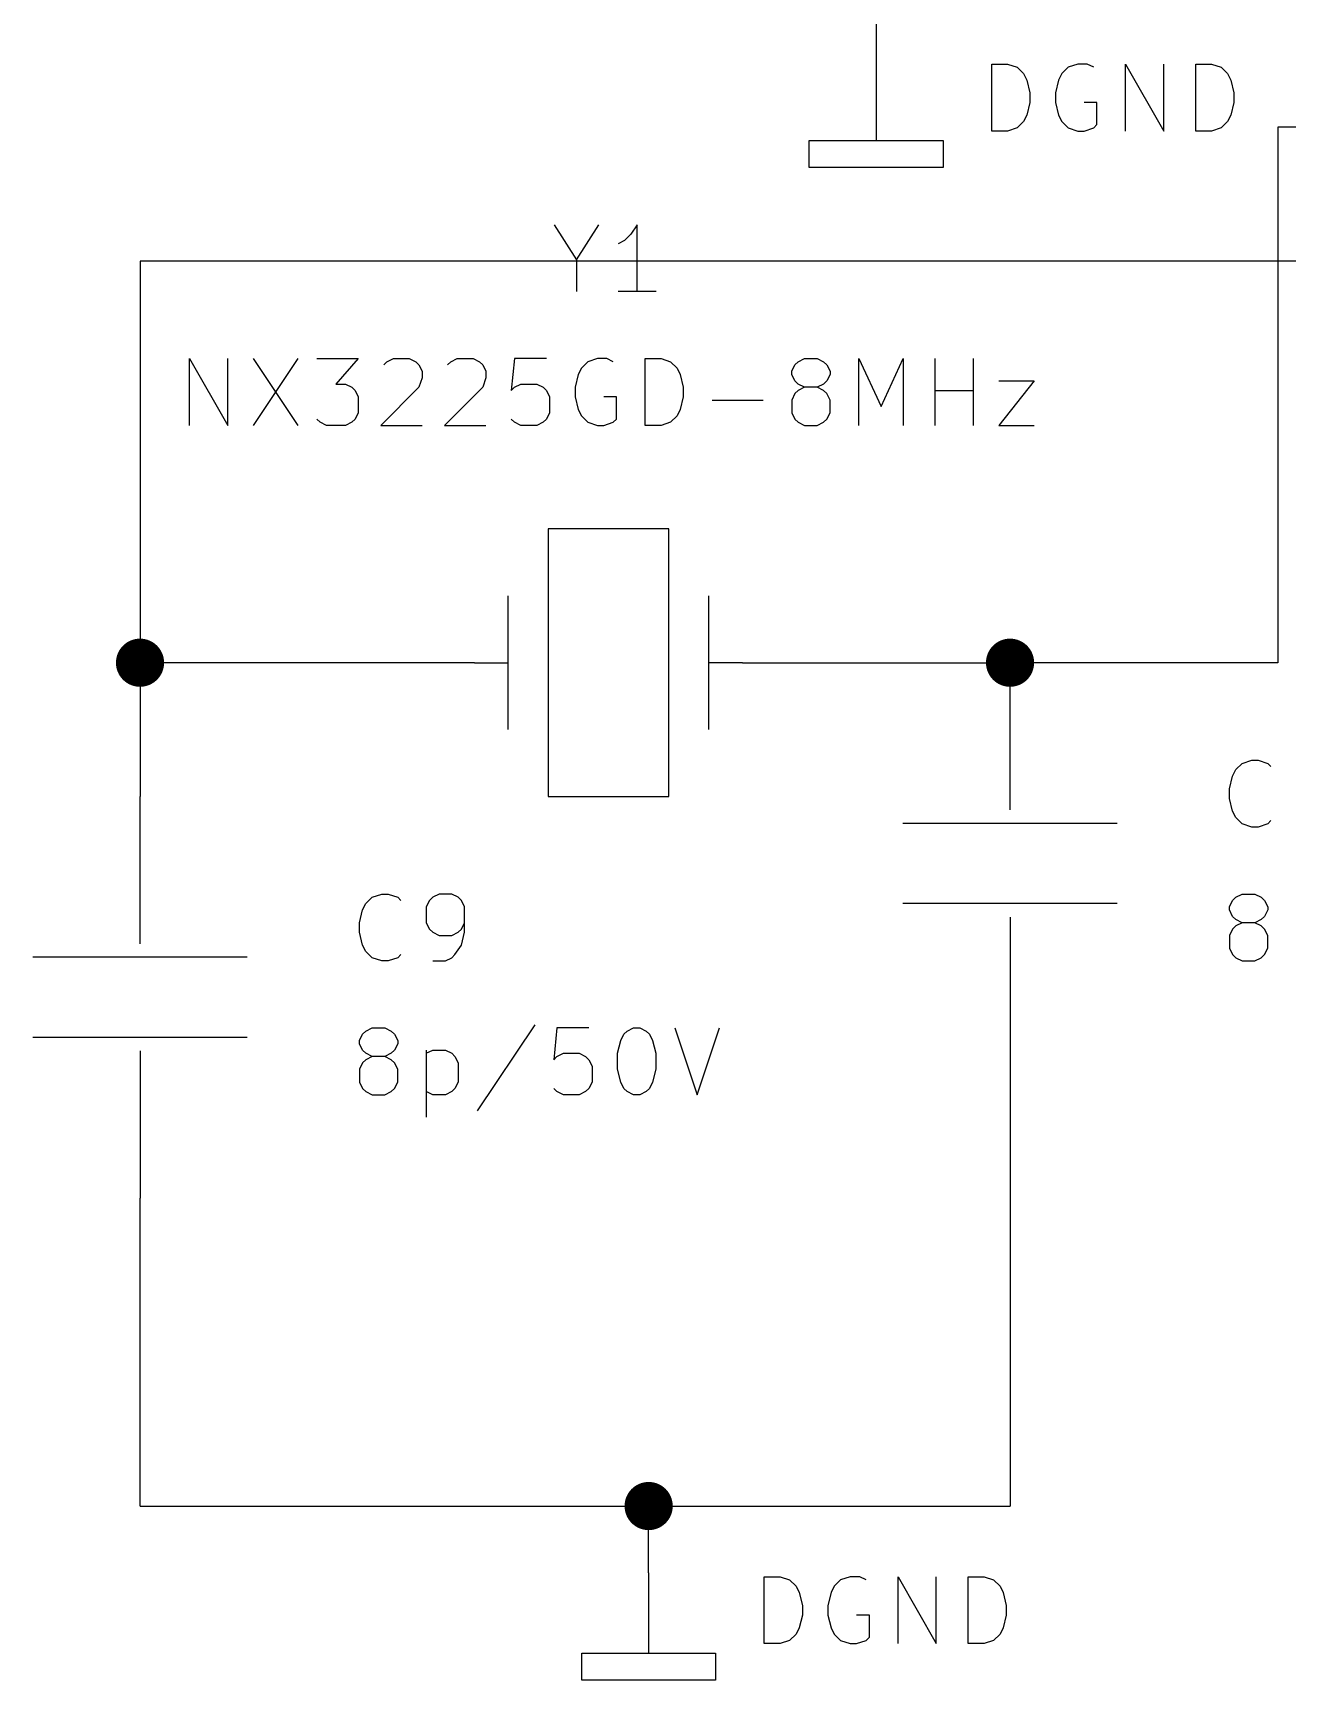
# Model space of a CAD drawing. Extents: x 0.3 to 23.2, y -16.5 to -0.2.
# Drawn here: x 10.27 to 11.207, y -4.46 to -3.23 of the extents above; entities that cross this region are included whole.
import ezdxf

# ---------------------------------------------------------------- set-up
doc = ezdxf.new("R2010")
doc.units = 0
doc.header["$MEASUREMENT"] = 0
for name, color, linetype in [('CYAN2', 4, 'CONTINUOUS'), ('GREEN3', 91, 'CONTINUOUS'), ('RED2', 1, 'CONTINUOUS')]:
    doc.layers.add(name, color=color, linetype=linetype)

msp = doc.modelspace()

# ---------------------------------------------------------------- linework, layer by layer
at = {"layer": 'CYAN2', "linetype": 'CONTINUOUS'}
for p, q in [((10.9863, -3.3028), (10.9863, -3.2528)), ((10.9863, -3.2528), (10.9982, -3.2528)), ((10.9982, -3.2528), (11.0053, -3.2552)), ((11.0053, -3.2552), (11.0101, -3.2599)), ((11.0101, -3.2599), (11.0125, -3.2647)), ((11.0387, -3.2599), (11.0363, -3.2647)), ((11.0434, -3.2552), (11.0387, -3.2599)), ((11.0506, -3.2528), (11.0434, -3.2552)), ((11.0577, -3.2528), (11.0506, -3.2528)), ((11.0625, -3.2552), (11.0577, -3.2528)), ((11.0863, -3.3028), (11.0863, -3.2528)), ((11.0863, -3.2528), (11.1149, -3.3028)), ((11.1149, -3.3028), (11.1149, -3.2528)), ((11.1387, -3.3028), (11.1387, -3.2528)), ((11.1387, -3.2528), (11.1506, -3.2528)), ((11.1506, -3.2528), (11.1577, -3.2552)), ((11.1577, -3.2552), (11.1625, -3.2599)), ((11.1625, -3.2599), (11.1649, -3.2647)), ((11.0125, -3.2647), (11.0149, -3.2742)), ((11.0363, -3.2647), (11.0339, -3.2742)), ((11.1649, -3.2647), (11.1672, -3.2742)), ((11.0149, -3.2814), (11.0125, -3.2909)), ((11.0149, -3.2742), (11.0149, -3.2814)), ((11.0339, -3.2742), (11.0339, -3.2814)), ((11.0339, -3.2814), (11.0363, -3.2909)), ((11.0649, -3.2814), (11.0553, -3.2814)), ((11.0649, -3.298), (11.0649, -3.2814)), ((11.1672, -3.2814), (11.1649, -3.2909)), ((11.1672, -3.2742), (11.1672, -3.2814)), ((11.0101, -3.2957), (11.0053, -3.3004)), ((11.0125, -3.2909), (11.0101, -3.2957)), ((11.0363, -3.2909), (11.0387, -3.2957)), ((11.0387, -3.2957), (11.0434, -3.3004)), ((11.1625, -3.2957), (11.1577, -3.3004)), ((11.1649, -3.2909), (11.1625, -3.2957)), ((10.9982, -3.3028), (10.9863, -3.3028)), ((11.0053, -3.3004), (10.9982, -3.3028)), ((11.0434, -3.3004), (11.0506, -3.3028)), ((11.0506, -3.3028), (11.0553, -3.3028)), ((11.0553, -3.3028), (11.0625, -3.3004)), ((11.0625, -3.3004), (11.0649, -3.298)), ((11.1506, -3.3028), (11.1387, -3.3028)), ((11.1577, -3.3004), (11.1506, -3.3028)), ((10.6595, -3.3728), (10.6762, -3.399)), ((10.6595, -3.3728), (10.6762, -3.399)), ((10.6762, -3.399), (10.6929, -3.3728)), ((10.6762, -3.399), (10.6929, -3.3728)), ((10.7167, -3.3799), (10.7119, -3.3847)), ((10.7167, -3.3799), (10.7119, -3.3847)), ((10.7214, -3.3728), (10.7167, -3.3799)), ((10.7214, -3.3728), (10.7167, -3.3799)), ((10.7214, -3.4228), (10.7214, -3.3728)), ((10.7214, -3.4228), (10.7214, -3.3728)), ((10.7119, -3.3847), (10.7071, -3.3871)), ((10.7119, -3.3847), (10.7071, -3.3871)), ((10.6762, -3.399), (10.6762, -3.4228)), ((10.6762, -3.399), (10.6762, -3.4228)), ((10.7357, -3.4228), (10.7071, -3.4228)), ((10.7357, -3.4228), (10.7071, -3.4228)), ((10.3869, -3.5228), (10.3869, -3.4728)), ((10.3869, -3.4728), (10.4155, -3.5228)), ((10.3869, -3.5228), (10.3869, -3.4728)), ((10.3869, -3.4728), (10.4155, -3.5228)), ((10.4155, -3.5228), (10.4155, -3.4728)), ((10.4155, -3.5228), (10.4155, -3.4728)), ((10.4345, -3.4728), (10.4679, -3.5228)), ((10.4679, -3.4728), (10.4345, -3.5228)), ((10.4345, -3.4728), (10.4679, -3.5228)), ((10.4679, -3.4728), (10.4345, -3.5228)), ((10.4821, -3.4728), (10.5131, -3.4728)), ((10.4821, -3.4728), (10.5131, -3.4728)), ((10.5131, -3.4728), (10.4964, -3.4919)), ((10.5131, -3.4728), (10.4964, -3.4919)), ((10.5321, -3.4776), (10.5345, -3.4752)), ((10.5321, -3.4776), (10.5345, -3.4752)), ((10.5345, -3.4752), (10.5393, -3.4728)), ((10.5345, -3.4752), (10.5393, -3.4728)), ((10.5393, -3.4728), (10.5512, -3.4728)), ((10.5393, -3.4728), (10.5512, -3.4728)), ((10.5512, -3.4728), (10.556, -3.4752)), ((10.5512, -3.4728), (10.556, -3.4752)), ((10.556, -3.4752), (10.5583, -3.4776)), ((10.556, -3.4752), (10.5583, -3.4776)), ((10.5583, -3.4776), (10.5607, -3.4823)), ((10.5583, -3.4776), (10.5607, -3.4823)), ((10.5798, -3.4776), (10.5821, -3.4752)), ((10.5798, -3.4776), (10.5821, -3.4752)), ((10.5821, -3.4752), (10.5869, -3.4728)), ((10.5821, -3.4752), (10.5869, -3.4728)), ((10.5869, -3.4728), (10.5988, -3.4728)), ((10.5869, -3.4728), (10.5988, -3.4728)), ((10.5988, -3.4728), (10.6036, -3.4752)), ((10.5988, -3.4728), (10.6036, -3.4752)), ((10.6036, -3.4752), (10.606, -3.4776)), ((10.6036, -3.4752), (10.606, -3.4776)), ((10.606, -3.4776), (10.6083, -3.4823)), ((10.606, -3.4776), (10.6083, -3.4823)), ((10.6298, -3.4728), (10.6274, -3.4966)), ((10.6298, -3.4728), (10.6274, -3.4966)), ((10.6536, -3.4728), (10.6298, -3.4728)), ((10.6536, -3.4728), (10.6298, -3.4728)), ((10.6798, -3.4799), (10.6774, -3.4847)), ((10.6798, -3.4799), (10.6774, -3.4847)), ((10.6845, -3.4752), (10.6798, -3.4799)), ((10.6845, -3.4752), (10.6798, -3.4799)), ((10.6917, -3.4728), (10.6845, -3.4752)), ((10.6917, -3.4728), (10.6845, -3.4752)), ((10.6988, -3.4728), (10.6917, -3.4728)), ((10.6988, -3.4728), (10.6917, -3.4728)), ((10.7036, -3.4752), (10.6988, -3.4728)), ((10.7036, -3.4752), (10.6988, -3.4728)), ((10.7274, -3.5228), (10.7274, -3.4728)), ((10.7274, -3.4728), (10.7393, -3.4728)), ((10.7274, -3.5228), (10.7274, -3.4728)), ((10.7274, -3.4728), (10.7393, -3.4728)), ((10.7393, -3.4728), (10.7464, -3.4752)), ((10.7393, -3.4728), (10.7464, -3.4752)), ((10.7464, -3.4752), (10.7512, -3.4799)), ((10.7464, -3.4752), (10.7512, -3.4799)), ((10.7512, -3.4799), (10.7536, -3.4847)), ((10.7512, -3.4799), (10.7536, -3.4847)), ((10.8369, -3.4823), (10.8393, -3.4776)), ((10.8369, -3.4823), (10.8393, -3.4776)), ((10.8393, -3.4776), (10.8417, -3.4752)), ((10.8393, -3.4776), (10.8417, -3.4752)), ((10.8417, -3.4752), (10.8464, -3.4728)), ((10.8417, -3.4752), (10.8464, -3.4728)), ((10.8464, -3.4728), (10.856, -3.4728)), ((10.8464, -3.4728), (10.856, -3.4728)), ((10.856, -3.4728), (10.8607, -3.4752)), ((10.856, -3.4728), (10.8607, -3.4752)), ((10.8607, -3.4752), (10.8631, -3.4776)), ((10.8607, -3.4752), (10.8631, -3.4776)), ((10.8631, -3.4776), (10.8655, -3.4823)), ((10.8631, -3.4776), (10.8655, -3.4823)), ((10.8869, -3.5228), (10.8869, -3.4728)), ((10.8869, -3.4728), (10.9036, -3.5085)), ((10.8869, -3.5228), (10.8869, -3.4728)), ((10.8869, -3.4728), (10.9036, -3.5085)), ((10.9036, -3.5085), (10.9202, -3.4728)), ((10.9036, -3.5085), (10.9202, -3.4728)), ((10.9202, -3.4728), (10.9202, -3.5228)), ((10.9202, -3.4728), (10.9202, -3.5228)), ((10.944, -3.5228), (10.944, -3.4728)), ((10.944, -3.5228), (10.944, -3.4728)), ((10.9726, -3.5228), (10.9726, -3.4728)), ((10.9726, -3.5228), (10.9726, -3.4728)), ((10.4964, -3.4919), (10.5036, -3.4919)), ((10.4964, -3.4919), (10.5036, -3.4919)), ((10.5036, -3.4919), (10.5083, -3.4942)), ((10.5036, -3.4919), (10.5083, -3.4942)), ((10.5083, -3.4942), (10.5107, -3.4966)), ((10.5083, -3.4942), (10.5107, -3.4966)), ((10.5583, -3.4942), (10.5298, -3.5228)), ((10.5583, -3.4942), (10.5298, -3.5228)), ((10.5607, -3.4871), (10.5583, -3.4942)), ((10.5607, -3.4871), (10.5583, -3.4942)), ((10.5607, -3.4823), (10.5607, -3.4871)), ((10.5607, -3.4823), (10.5607, -3.4871)), ((10.606, -3.4942), (10.5774, -3.5228)), ((10.606, -3.4942), (10.5774, -3.5228)), ((10.6083, -3.4871), (10.606, -3.4942)), ((10.6083, -3.4871), (10.606, -3.4942)), ((10.6083, -3.4823), (10.6083, -3.4871)), ((10.6083, -3.4823), (10.6083, -3.4871)), ((10.6274, -3.4966), (10.6298, -3.4942)), ((10.6274, -3.4966), (10.6298, -3.4942)), ((10.6298, -3.4942), (10.6345, -3.4919)), ((10.6298, -3.4942), (10.6345, -3.4919)), ((10.6345, -3.4919), (10.6464, -3.4919)), ((10.6345, -3.4919), (10.6464, -3.4919)), ((10.6464, -3.4919), (10.6512, -3.4942)), ((10.6464, -3.4919), (10.6512, -3.4942)), ((10.6512, -3.4942), (10.6536, -3.4966)), ((10.6512, -3.4942), (10.6536, -3.4966)), ((10.6774, -3.4847), (10.675, -3.4942)), ((10.6774, -3.4847), (10.675, -3.4942)), ((10.675, -3.4942), (10.675, -3.5014)), ((10.675, -3.4942), (10.675, -3.5014)), ((10.7536, -3.4847), (10.7559, -3.4942)), ((10.7536, -3.4847), (10.7559, -3.4942)), ((10.7559, -3.4942), (10.7559, -3.5014)), ((10.7559, -3.4942), (10.7559, -3.5014)), ((10.8369, -3.4847), (10.8369, -3.4823)), ((10.8369, -3.4847), (10.8369, -3.4823)), ((10.8393, -3.4895), (10.8369, -3.4847)), ((10.8393, -3.4895), (10.8369, -3.4847)), ((10.8417, -3.4919), (10.8393, -3.4895)), ((10.8417, -3.4919), (10.8393, -3.4895)), ((10.8464, -3.4942), (10.8417, -3.4919)), ((10.8464, -3.4942), (10.8417, -3.4919)), ((10.8464, -3.4942), (10.8417, -3.4966)), ((10.8464, -3.4942), (10.8417, -3.4966)), ((10.856, -3.4942), (10.8464, -3.4942)), ((10.856, -3.4942), (10.8464, -3.4942)), ((10.8607, -3.4919), (10.856, -3.4942)), ((10.8607, -3.4919), (10.856, -3.4942)), ((10.8607, -3.4966), (10.856, -3.4942)), ((10.8607, -3.4966), (10.856, -3.4942)), ((10.8631, -3.4895), (10.8607, -3.4919)), ((10.8631, -3.4895), (10.8607, -3.4919)), ((10.8655, -3.4847), (10.8631, -3.4895)), ((10.8655, -3.4847), (10.8631, -3.4895)), ((10.8655, -3.4823), (10.8655, -3.4847)), ((10.8655, -3.4823), (10.8655, -3.4847)), ((10.9917, -3.4895), (11.0179, -3.4895)), ((11.0179, -3.4895), (10.9917, -3.5228)), ((10.9917, -3.4895), (11.0179, -3.4895)), ((11.0179, -3.4895), (10.9917, -3.5228)), ((10.5107, -3.4966), (10.5131, -3.5014)), ((10.5107, -3.4966), (10.5131, -3.5014)), ((10.5131, -3.5014), (10.5131, -3.5133)), ((10.5131, -3.5014), (10.5131, -3.5133)), ((10.6536, -3.4966), (10.656, -3.5014)), ((10.6536, -3.4966), (10.656, -3.5014)), ((10.656, -3.5014), (10.656, -3.5133)), ((10.656, -3.5014), (10.656, -3.5133)), ((10.675, -3.5014), (10.6774, -3.5109)), ((10.675, -3.5014), (10.6774, -3.5109)), ((10.7059, -3.5014), (10.6964, -3.5014)), ((10.7059, -3.5014), (10.6964, -3.5014)), ((10.7059, -3.518), (10.7059, -3.5014)), ((10.7059, -3.518), (10.7059, -3.5014)), ((10.7559, -3.5014), (10.7536, -3.5109)), ((10.7559, -3.5014), (10.7536, -3.5109)), ((10.7774, -3.5038), (10.8155, -3.5038)), ((10.7774, -3.5038), (10.8155, -3.5038)), ((10.8393, -3.499), (10.8369, -3.5038)), ((10.8393, -3.499), (10.8369, -3.5038)), ((10.8369, -3.5038), (10.8369, -3.5133)), ((10.8369, -3.5038), (10.8369, -3.5133)), ((10.8417, -3.4966), (10.8393, -3.499)), ((10.8417, -3.4966), (10.8393, -3.499)), ((10.8631, -3.499), (10.8607, -3.4966)), ((10.8631, -3.499), (10.8607, -3.4966)), ((10.8655, -3.5038), (10.8631, -3.499)), ((10.8655, -3.5038), (10.8631, -3.499)), ((10.8655, -3.5133), (10.8655, -3.5038)), ((10.8655, -3.5133), (10.8655, -3.5038)), ((10.944, -3.4966), (10.9726, -3.4966)), ((10.944, -3.4966), (10.9726, -3.4966)), ((10.4845, -3.5204), (10.4821, -3.518)), ((10.4845, -3.5204), (10.4821, -3.518)), ((10.5107, -3.518), (10.5083, -3.5204)), ((10.5107, -3.518), (10.5083, -3.5204)), ((10.5131, -3.5133), (10.5107, -3.518)), ((10.5131, -3.5133), (10.5107, -3.518)), ((10.6298, -3.5204), (10.6274, -3.518)), ((10.6298, -3.5204), (10.6274, -3.518)), ((10.6536, -3.518), (10.6512, -3.5204)), ((10.6536, -3.518), (10.6512, -3.5204)), ((10.656, -3.5133), (10.6536, -3.518)), ((10.656, -3.5133), (10.6536, -3.518)), ((10.6774, -3.5109), (10.6798, -3.5157)), ((10.6774, -3.5109), (10.6798, -3.5157)), ((10.6798, -3.5157), (10.6845, -3.5204)), ((10.6798, -3.5157), (10.6845, -3.5204)), ((10.7036, -3.5204), (10.7059, -3.518)), ((10.7036, -3.5204), (10.7059, -3.518)), ((10.7512, -3.5157), (10.7464, -3.5204)), ((10.7512, -3.5157), (10.7464, -3.5204)), ((10.7536, -3.5109), (10.7512, -3.5157)), ((10.7536, -3.5109), (10.7512, -3.5157)), ((10.8369, -3.5133), (10.8393, -3.518)), ((10.8369, -3.5133), (10.8393, -3.518)), ((10.8393, -3.518), (10.8417, -3.5204)), ((10.8393, -3.518), (10.8417, -3.5204)), ((10.8607, -3.5204), (10.8631, -3.518)), ((10.8607, -3.5204), (10.8631, -3.518)), ((10.8631, -3.518), (10.8655, -3.5133)), ((10.8631, -3.518), (10.8655, -3.5133)), ((10.4893, -3.5228), (10.4845, -3.5204)), ((10.4893, -3.5228), (10.4845, -3.5204)), ((10.5036, -3.5228), (10.4893, -3.5228)), ((10.5036, -3.5228), (10.4893, -3.5228)), ((10.5083, -3.5204), (10.5036, -3.5228)), ((10.5083, -3.5204), (10.5036, -3.5228)), ((10.5298, -3.5228), (10.5607, -3.5228)), ((10.5298, -3.5228), (10.5607, -3.5228)), ((10.5774, -3.5228), (10.6083, -3.5228)), ((10.5774, -3.5228), (10.6083, -3.5228)), ((10.6345, -3.5228), (10.6298, -3.5204)), ((10.6345, -3.5228), (10.6298, -3.5204)), ((10.6464, -3.5228), (10.6345, -3.5228)), ((10.6464, -3.5228), (10.6345, -3.5228)), ((10.6512, -3.5204), (10.6464, -3.5228)), ((10.6512, -3.5204), (10.6464, -3.5228)), ((10.6845, -3.5204), (10.6917, -3.5228)), ((10.6845, -3.5204), (10.6917, -3.5228)), ((10.6917, -3.5228), (10.6964, -3.5228)), ((10.6917, -3.5228), (10.6964, -3.5228)), ((10.6964, -3.5228), (10.7036, -3.5204)), ((10.6964, -3.5228), (10.7036, -3.5204)), ((10.7393, -3.5228), (10.7274, -3.5228)), ((10.7393, -3.5228), (10.7274, -3.5228)), ((10.7464, -3.5204), (10.7393, -3.5228)), ((10.7464, -3.5204), (10.7393, -3.5228)), ((10.8417, -3.5204), (10.8464, -3.5228)), ((10.8417, -3.5204), (10.8464, -3.5228)), ((10.8464, -3.5228), (10.856, -3.5228)), ((10.8464, -3.5228), (10.856, -3.5228)), ((10.856, -3.5228), (10.8607, -3.5204)), ((10.856, -3.5228), (10.8607, -3.5204)), ((10.9917, -3.5228), (11.0179, -3.5228)), ((10.9917, -3.5228), (11.0179, -3.5228)), ((11.1687, -3.7799), (11.1734, -3.7752)), ((11.1687, -3.7799), (11.1734, -3.7752)), ((11.1734, -3.7752), (11.1806, -3.7728)), ((11.1734, -3.7752), (11.1806, -3.7728)), ((11.1806, -3.7728), (11.1853, -3.7728)), ((11.1806, -3.7728), (11.1853, -3.7728)), ((11.1853, -3.7728), (11.1925, -3.7752)), ((11.1853, -3.7728), (11.1925, -3.7752)), ((11.1925, -3.7752), (11.1949, -3.7776)), ((11.1925, -3.7752), (11.1949, -3.7776)), ((11.1639, -3.7942), (11.1663, -3.7847)), ((11.1639, -3.7942), (11.1663, -3.7847)), ((11.1663, -3.7847), (11.1687, -3.7799)), ((11.1663, -3.7847), (11.1687, -3.7799)), ((11.1639, -3.8014), (11.1639, -3.7942)), ((11.1639, -3.8014), (11.1639, -3.7942)), ((11.1663, -3.8109), (11.1639, -3.8014)), ((11.1663, -3.8109), (11.1639, -3.8014)), ((11.1687, -3.8157), (11.1663, -3.8109)), ((11.1687, -3.8157), (11.1663, -3.8109)), ((11.1734, -3.8204), (11.1687, -3.8157)), ((11.1734, -3.8204), (11.1687, -3.8157)), ((11.1806, -3.8228), (11.1734, -3.8204)), ((11.1806, -3.8228), (11.1734, -3.8204)), ((11.1853, -3.8228), (11.1806, -3.8228)), ((11.1853, -3.8228), (11.1806, -3.8228)), ((11.1925, -3.8204), (11.1853, -3.8228)), ((11.1925, -3.8204), (11.1853, -3.8228)), ((11.1949, -3.818), (11.1925, -3.8204)), ((11.1949, -3.818), (11.1925, -3.8204)), ((10.5187, -3.8799), (10.5234, -3.8752)), ((10.5187, -3.8799), (10.5234, -3.8752)), ((10.5234, -3.8752), (10.5306, -3.8728)), ((10.5234, -3.8752), (10.5306, -3.8728)), ((10.5306, -3.8728), (10.5353, -3.8728)), ((10.5306, -3.8728), (10.5353, -3.8728)), ((10.5353, -3.8728), (10.5425, -3.8752)), ((10.5353, -3.8728), (10.5425, -3.8752)), ((10.5425, -3.8752), (10.5449, -3.8776)), ((10.5425, -3.8752), (10.5449, -3.8776)), ((10.5687, -3.8752), (10.5663, -3.8776)), ((10.5687, -3.8752), (10.5663, -3.8776)), ((10.5734, -3.8728), (10.5687, -3.8752)), ((10.5734, -3.8728), (10.5687, -3.8752)), ((10.5829, -3.8728), (10.5734, -3.8728)), ((10.5829, -3.8728), (10.5734, -3.8728)), ((10.5877, -3.8752), (10.5829, -3.8728)), ((10.5877, -3.8752), (10.5829, -3.8728)), ((10.5901, -3.8776), (10.5877, -3.8752)), ((10.5901, -3.8776), (10.5877, -3.8752)), ((11.1663, -3.8776), (11.1687, -3.8752)), ((11.1663, -3.8776), (11.1687, -3.8752)), ((11.1687, -3.8752), (11.1734, -3.8728)), ((11.1687, -3.8752), (11.1734, -3.8728)), ((11.1734, -3.8728), (11.1829, -3.8728)), ((11.1734, -3.8728), (11.1829, -3.8728)), ((11.1829, -3.8728), (11.1877, -3.8752)), ((11.1829, -3.8728), (11.1877, -3.8752)), ((11.1877, -3.8752), (11.1901, -3.8776)), ((11.1877, -3.8752), (11.1901, -3.8776)), ((10.5139, -3.8942), (10.5163, -3.8847)), ((10.5139, -3.8942), (10.5163, -3.8847)), ((10.5163, -3.8847), (10.5187, -3.8799)), ((10.5163, -3.8847), (10.5187, -3.8799)), ((10.5663, -3.8776), (10.5639, -3.8823)), ((10.5663, -3.8776), (10.5639, -3.8823)), ((10.5639, -3.8823), (10.5639, -3.8942)), ((10.5639, -3.8823), (10.5639, -3.8942)), ((10.5925, -3.8823), (10.5901, -3.8776)), ((10.5925, -3.8823), (10.5901, -3.8776)), ((10.5925, -3.9014), (10.5925, -3.8823)), ((10.5925, -3.9014), (10.5925, -3.8823)), ((11.1639, -3.8823), (11.1663, -3.8776)), ((11.1639, -3.8823), (11.1663, -3.8776)), ((11.1639, -3.8847), (11.1639, -3.8823)), ((11.1639, -3.8847), (11.1639, -3.8823)), ((11.1663, -3.8895), (11.1639, -3.8847)), ((11.1663, -3.8895), (11.1639, -3.8847)), ((11.1901, -3.8776), (11.1925, -3.8823)), ((11.1901, -3.8776), (11.1925, -3.8823)), ((11.1925, -3.8847), (11.1901, -3.8895)), ((11.1925, -3.8847), (11.1901, -3.8895)), ((11.1925, -3.8823), (11.1925, -3.8847)), ((11.1925, -3.8823), (11.1925, -3.8847)), ((10.5139, -3.9014), (10.5139, -3.8942)), ((10.5139, -3.9014), (10.5139, -3.8942)), ((10.5639, -3.8942), (10.5663, -3.899)), ((10.5639, -3.8942), (10.5663, -3.899)), ((10.5663, -3.899), (10.5687, -3.9014)), ((10.5663, -3.899), (10.5687, -3.9014)), ((10.5877, -3.9014), (10.5901, -3.899)), ((10.5877, -3.9014), (10.5901, -3.899)), ((10.5901, -3.899), (10.5925, -3.8942)), ((10.5901, -3.899), (10.5925, -3.8942)), ((11.1663, -3.899), (11.1639, -3.9037)), ((11.1663, -3.899), (11.1639, -3.9037)), ((11.1687, -3.8918), (11.1663, -3.8895)), ((11.1687, -3.8918), (11.1663, -3.8895)), ((11.1687, -3.8966), (11.1663, -3.899)), ((11.1687, -3.8966), (11.1663, -3.899)), ((11.1734, -3.8942), (11.1687, -3.8918)), ((11.1734, -3.8942), (11.1687, -3.8918)), ((11.1734, -3.8942), (11.1687, -3.8966)), ((11.1734, -3.8942), (11.1687, -3.8966)), ((11.1829, -3.8942), (11.1734, -3.8942)), ((11.1829, -3.8942), (11.1734, -3.8942)), ((11.1877, -3.8918), (11.1829, -3.8942)), ((11.1877, -3.8918), (11.1829, -3.8942)), ((11.1877, -3.8966), (11.1829, -3.8942)), ((11.1877, -3.8966), (11.1829, -3.8942)), ((11.1901, -3.8895), (11.1877, -3.8918)), ((11.1901, -3.8895), (11.1877, -3.8918)), ((11.1901, -3.899), (11.1877, -3.8966)), ((11.1901, -3.899), (11.1877, -3.8966)), ((11.1925, -3.9037), (11.1901, -3.899)), ((11.1925, -3.9037), (11.1901, -3.899)), ((10.5163, -3.9109), (10.5139, -3.9014)), ((10.5163, -3.9109), (10.5139, -3.9014)), ((10.5187, -3.9157), (10.5163, -3.9109)), ((10.5187, -3.9157), (10.5163, -3.9109)), ((10.5687, -3.9014), (10.5734, -3.9037)), ((10.5687, -3.9014), (10.5734, -3.9037)), ((10.5734, -3.9037), (10.5829, -3.9037)), ((10.5734, -3.9037), (10.5829, -3.9037)), ((10.5829, -3.9037), (10.5877, -3.9014)), ((10.5829, -3.9037), (10.5877, -3.9014)), ((10.5853, -3.918), (10.5901, -3.9109)), ((10.5853, -3.918), (10.5901, -3.9109)), ((10.5901, -3.9109), (10.5925, -3.9014)), ((10.5901, -3.9109), (10.5925, -3.9014)), ((11.1639, -3.9037), (11.1639, -3.9133)), ((11.1639, -3.9037), (11.1639, -3.9133)), ((11.1925, -3.9133), (11.1925, -3.9037)), ((11.1925, -3.9133), (11.1925, -3.9037)), ((10.5234, -3.9204), (10.5187, -3.9157)), ((10.5234, -3.9204), (10.5187, -3.9157)), ((10.5306, -3.9228), (10.5234, -3.9204)), ((10.5306, -3.9228), (10.5234, -3.9204)), ((10.5353, -3.9228), (10.5306, -3.9228)), ((10.5353, -3.9228), (10.5306, -3.9228)), ((10.5425, -3.9204), (10.5353, -3.9228)), ((10.5425, -3.9204), (10.5353, -3.9228)), ((10.5449, -3.918), (10.5425, -3.9204)), ((10.5449, -3.918), (10.5425, -3.9204)), ((10.5687, -3.9228), (10.5782, -3.9228)), ((10.5687, -3.9228), (10.5782, -3.9228)), ((10.5782, -3.9228), (10.5829, -3.9204)), ((10.5782, -3.9228), (10.5829, -3.9204)), ((10.5829, -3.9204), (10.5853, -3.918)), ((10.5829, -3.9204), (10.5853, -3.918)), ((11.1639, -3.9133), (11.1663, -3.918)), ((11.1639, -3.9133), (11.1663, -3.918)), ((11.1663, -3.918), (11.1687, -3.9204)), ((11.1663, -3.918), (11.1687, -3.9204)), ((11.1687, -3.9204), (11.1734, -3.9228)), ((11.1687, -3.9204), (11.1734, -3.9228)), ((11.1734, -3.9228), (11.1829, -3.9228)), ((11.1734, -3.9228), (11.1829, -3.9228)), ((11.1829, -3.9228), (11.1877, -3.9204)), ((11.1829, -3.9228), (11.1877, -3.9204)), ((11.1877, -3.9204), (11.1901, -3.918)), ((11.1877, -3.9204), (11.1901, -3.918)), ((11.1901, -3.918), (11.1925, -3.9133)), ((11.1901, -3.918), (11.1925, -3.9133)), ((10.5187, -3.9752), (10.5234, -3.9728)), ((10.5187, -3.9752), (10.5234, -3.9728)), ((10.5234, -3.9728), (10.5329, -3.9728)), ((10.5234, -3.9728), (10.5329, -3.9728)), ((10.5329, -3.9728), (10.5377, -3.9752)), ((10.5329, -3.9728), (10.5377, -3.9752)), ((10.6449, -3.9704), (10.602, -4.0347)), ((10.6449, -3.9704), (10.602, -4.0347)), ((10.6615, -3.9728), (10.6591, -3.9966)), ((10.6615, -3.9728), (10.6591, -3.9966)), ((10.6853, -3.9728), (10.6615, -3.9728)), ((10.6853, -3.9728), (10.6615, -3.9728)), ((10.7139, -3.9752), (10.7187, -3.9728)), ((10.7139, -3.9752), (10.7187, -3.9728)), ((10.7187, -3.9728), (10.7234, -3.9728)), ((10.7187, -3.9728), (10.7234, -3.9728)), ((10.7234, -3.9728), (10.7282, -3.9752)), ((10.7234, -3.9728), (10.7282, -3.9752)), ((10.7496, -3.9728), (10.7663, -4.0228)), ((10.7496, -3.9728), (10.7663, -4.0228)), ((10.7663, -4.0228), (10.7829, -3.9728)), ((10.7663, -4.0228), (10.7829, -3.9728)), ((10.5139, -3.9823), (10.5163, -3.9776)), ((10.5139, -3.9823), (10.5163, -3.9776)), ((10.5139, -3.9847), (10.5139, -3.9823)), ((10.5139, -3.9847), (10.5139, -3.9823)), ((10.5163, -3.9895), (10.5139, -3.9847)), ((10.5163, -3.9895), (10.5139, -3.9847)), ((10.5163, -3.9776), (10.5187, -3.9752)), ((10.5163, -3.9776), (10.5187, -3.9752)), ((10.5377, -3.9752), (10.5401, -3.9776)), ((10.5377, -3.9752), (10.5401, -3.9776)), ((10.5401, -3.9776), (10.5425, -3.9823)), ((10.5401, -3.9776), (10.5425, -3.9823)), ((10.5425, -3.9847), (10.5401, -3.9895)), ((10.5425, -3.9847), (10.5401, -3.9895)), ((10.5425, -3.9823), (10.5425, -3.9847)), ((10.5425, -3.9823), (10.5425, -3.9847)), ((10.7068, -3.9918), (10.7091, -3.9823)), ((10.7068, -3.9918), (10.7091, -3.9823)), ((10.7091, -3.9823), (10.7115, -3.9776)), ((10.7091, -3.9823), (10.7115, -3.9776)), ((10.7115, -3.9776), (10.7139, -3.9752)), ((10.7115, -3.9776), (10.7139, -3.9752)), ((10.7282, -3.9752), (10.7306, -3.9776)), ((10.7282, -3.9752), (10.7306, -3.9776)), ((10.7306, -3.9776), (10.7329, -3.9823)), ((10.7306, -3.9776), (10.7329, -3.9823)), ((10.7329, -3.9823), (10.7353, -3.9918)), ((10.7329, -3.9823), (10.7353, -3.9918)), ((10.5163, -3.999), (10.5139, -4.0037)), ((10.5163, -3.999), (10.5139, -4.0037)), ((10.5187, -3.9918), (10.5163, -3.9895)), ((10.5187, -3.9918), (10.5163, -3.9895)), ((10.5187, -3.9966), (10.5163, -3.999)), ((10.5187, -3.9966), (10.5163, -3.999)), ((10.5234, -3.9942), (10.5187, -3.9918)), ((10.5234, -3.9942), (10.5187, -3.9918)), ((10.5234, -3.9942), (10.5187, -3.9966)), ((10.5234, -3.9942), (10.5187, -3.9966)), ((10.5329, -3.9942), (10.5234, -3.9942)), ((10.5329, -3.9942), (10.5234, -3.9942)), ((10.5377, -3.9918), (10.5329, -3.9942)), ((10.5377, -3.9918), (10.5329, -3.9942)), ((10.5377, -3.9966), (10.5329, -3.9942)), ((10.5377, -3.9966), (10.5329, -3.9942)), ((10.5401, -3.9895), (10.5377, -3.9918)), ((10.5401, -3.9895), (10.5377, -3.9918)), ((10.5401, -3.999), (10.5377, -3.9966)), ((10.5401, -3.999), (10.5377, -3.9966)), ((10.5425, -4.0037), (10.5401, -3.999)), ((10.5425, -4.0037), (10.5401, -3.999)), ((10.5639, -3.9895), (10.5639, -4.0395)), ((10.5639, -3.9918), (10.5687, -3.9895)), ((10.5639, -3.9895), (10.5639, -4.0395)), ((10.5639, -3.9918), (10.5687, -3.9895)), ((10.5687, -3.9895), (10.5782, -3.9895)), ((10.5687, -3.9895), (10.5782, -3.9895)), ((10.5782, -3.9895), (10.5829, -3.9918)), ((10.5782, -3.9895), (10.5829, -3.9918)), ((10.5829, -3.9918), (10.5853, -3.9942)), ((10.5829, -3.9918), (10.5853, -3.9942)), ((10.5853, -3.9942), (10.5877, -3.999)), ((10.5853, -3.9942), (10.5877, -3.999)), ((10.5877, -3.999), (10.5877, -4.0133)), ((10.5877, -3.999), (10.5877, -4.0133)), ((10.6591, -3.9966), (10.6615, -3.9942)), ((10.6591, -3.9966), (10.6615, -3.9942)), ((10.6615, -3.9942), (10.6663, -3.9918)), ((10.6615, -3.9942), (10.6663, -3.9918)), ((10.6663, -3.9918), (10.6782, -3.9918)), ((10.6663, -3.9918), (10.6782, -3.9918)), ((10.6782, -3.9918), (10.6829, -3.9942)), ((10.6782, -3.9918), (10.6829, -3.9942)), ((10.6829, -3.9942), (10.6853, -3.9966)), ((10.6829, -3.9942), (10.6853, -3.9966)), ((10.6853, -3.9966), (10.6877, -4.0014)), ((10.6853, -3.9966), (10.6877, -4.0014)), ((10.7068, -4.0037), (10.7068, -3.9918)), ((10.7068, -4.0037), (10.7068, -3.9918)), ((10.7353, -3.9918), (10.7353, -4.0037)), ((10.7353, -3.9918), (10.7353, -4.0037)), ((10.5139, -4.0037), (10.5139, -4.0133)), ((10.5139, -4.0037), (10.5139, -4.0133)), ((10.5425, -4.0133), (10.5425, -4.0037)), ((10.5425, -4.0133), (10.5425, -4.0037)), ((10.6877, -4.0014), (10.6877, -4.0133)), ((10.6877, -4.0014), (10.6877, -4.0133)), ((10.7091, -4.0133), (10.7068, -4.0037)), ((10.7091, -4.0133), (10.7068, -4.0037)), ((10.7353, -4.0037), (10.7329, -4.0133)), ((10.7353, -4.0037), (10.7329, -4.0133)), ((10.5139, -4.0133), (10.5163, -4.018)), ((10.5139, -4.0133), (10.5163, -4.018)), ((10.5163, -4.018), (10.5187, -4.0204)), ((10.5163, -4.018), (10.5187, -4.0204)), ((10.5187, -4.0204), (10.5234, -4.0228)), ((10.5187, -4.0204), (10.5234, -4.0228)), ((10.5234, -4.0228), (10.5329, -4.0228)), ((10.5234, -4.0228), (10.5329, -4.0228)), ((10.5329, -4.0228), (10.5377, -4.0204)), ((10.5329, -4.0228), (10.5377, -4.0204)), ((10.5377, -4.0204), (10.5401, -4.018)), ((10.5377, -4.0204), (10.5401, -4.018)), ((10.5401, -4.018), (10.5425, -4.0133)), ((10.5401, -4.018), (10.5425, -4.0133)), ((10.5687, -4.0228), (10.5639, -4.0204)), ((10.5687, -4.0228), (10.5639, -4.0204)), ((10.5782, -4.0228), (10.5687, -4.0228)), ((10.5782, -4.0228), (10.5687, -4.0228)), ((10.5829, -4.0204), (10.5782, -4.0228)), ((10.5829, -4.0204), (10.5782, -4.0228)), ((10.5853, -4.018), (10.5829, -4.0204)), ((10.5853, -4.018), (10.5829, -4.0204)), ((10.5877, -4.0133), (10.5853, -4.018)), ((10.5877, -4.0133), (10.5853, -4.018)), ((10.6615, -4.0204), (10.6591, -4.018)), ((10.6615, -4.0204), (10.6591, -4.018)), ((10.6663, -4.0228), (10.6615, -4.0204)), ((10.6663, -4.0228), (10.6615, -4.0204)), ((10.6782, -4.0228), (10.6663, -4.0228)), ((10.6782, -4.0228), (10.6663, -4.0228)), ((10.6829, -4.0204), (10.6782, -4.0228)), ((10.6829, -4.0204), (10.6782, -4.0228)), ((10.6853, -4.018), (10.6829, -4.0204)), ((10.6853, -4.018), (10.6829, -4.0204)), ((10.6877, -4.0133), (10.6853, -4.018)), ((10.6877, -4.0133), (10.6853, -4.018)), ((10.7115, -4.018), (10.7091, -4.0133)), ((10.7115, -4.018), (10.7091, -4.0133)), ((10.7139, -4.0204), (10.7115, -4.018)), ((10.7139, -4.0204), (10.7115, -4.018)), ((10.7187, -4.0228), (10.7139, -4.0204)), ((10.7187, -4.0228), (10.7139, -4.0204)), ((10.7234, -4.0228), (10.7187, -4.0228)), ((10.7234, -4.0228), (10.7187, -4.0228)), ((10.7282, -4.0204), (10.7234, -4.0228)), ((10.7282, -4.0204), (10.7234, -4.0228)), ((10.7306, -4.018), (10.7282, -4.0204)), ((10.7306, -4.018), (10.7282, -4.0204)), ((10.7329, -4.0133), (10.7306, -4.018)), ((10.7329, -4.0133), (10.7306, -4.018)), ((10.8163, -4.4328), (10.8163, -4.3828)), ((10.8163, -4.3828), (10.8282, -4.3828)), ((10.8282, -4.3828), (10.8353, -4.3852)), ((10.8353, -4.3852), (10.8401, -4.3899)), ((10.8401, -4.3899), (10.8425, -4.3947)), ((10.8687, -4.3899), (10.8663, -4.3947)), ((10.8734, -4.3852), (10.8687, -4.3899)), ((10.8806, -4.3828), (10.8734, -4.3852)), ((10.8877, -4.3828), (10.8806, -4.3828)), ((10.8925, -4.3852), (10.8877, -4.3828)), ((10.9163, -4.4328), (10.9163, -4.3828)), ((10.9163, -4.3828), (10.9449, -4.4328)), ((10.9449, -4.4328), (10.9449, -4.3828)), ((10.9687, -4.4328), (10.9687, -4.3828)), ((10.9687, -4.3828), (10.9806, -4.3828)), ((10.9806, -4.3828), (10.9877, -4.3852)), ((10.9877, -4.3852), (10.9925, -4.3899)), ((10.9925, -4.3899), (10.9949, -4.3947)), ((10.8425, -4.3947), (10.8449, -4.4042)), ((10.8449, -4.4042), (10.8449, -4.4114)), ((10.8663, -4.3947), (10.8639, -4.4042)), ((10.8639, -4.4042), (10.8639, -4.4114)), ((10.9949, -4.3947), (10.9972, -4.4042)), ((10.9972, -4.4042), (10.9972, -4.4114)), ((10.8449, -4.4114), (10.8425, -4.4209)), ((10.8639, -4.4114), (10.8663, -4.4209)), ((10.8949, -4.4114), (10.8853, -4.4114)), ((10.8949, -4.428), (10.8949, -4.4114)), ((10.9972, -4.4114), (10.9949, -4.4209)), ((10.8401, -4.4257), (10.8353, -4.4304)), ((10.8425, -4.4209), (10.8401, -4.4257)), ((10.8663, -4.4209), (10.8687, -4.4257)), ((10.8687, -4.4257), (10.8734, -4.4304)), ((10.8925, -4.4304), (10.8949, -4.428)), ((10.9925, -4.4257), (10.9877, -4.4304)), ((10.9949, -4.4209), (10.9925, -4.4257)), ((10.8282, -4.4328), (10.8163, -4.4328)), ((10.8353, -4.4304), (10.8282, -4.4328)), ((10.8734, -4.4304), (10.8806, -4.4328)), ((10.8806, -4.4328), (10.8853, -4.4328)), ((10.8853, -4.4328), (10.8925, -4.4304)), ((10.9806, -4.4328), (10.9687, -4.4328)), ((10.9877, -4.4304), (10.9806, -4.4328))]:
    msp.add_line(p, q, dxfattribs=at)
at = {"layer": 'GREEN3', "linetype": 'CONTINUOUS'}
for p, q in [((10.9, -3.2), (10.9, -3.25)), ((11.2, -3.3), (11.2, -3.7)), ((12.05, -3.3), (11.2, -3.3)), ((12.05, -3.4), (10.35, -3.4)), ((10.35, -3.4), (10.35, -3.7)), ((10.55, -3.7), (10.35, -3.7)), ((10.35, -3.7), (10.35, -3.8)), ((10.85, -3.7), (11, -3.7)), ((11.2, -3.7), (11, -3.7)), ((11, -4), (11, -4.33)), ((10.35, -4.33), (10.35, -4.1)), ((10.35, -4.33), (10.73, -4.33)), ((10.73, -4.33), (11, -4.33)), ((10.73, -4.38), (10.73, -4.33))]:
    msp.add_line(p, q, dxfattribs=at)
at = {"layer": 'GREEN3', "const_width": 0.018}
for points in [[(10.341, -3.7, 1), (10.359, -3.7, 1)], [(10.991, -3.7, 1), (11.009, -3.7, 1)], [(10.721, -4.33, 1), (10.739, -4.33, 1)]]:
    msp.add_lwpolyline(points, format="xyb", close=True, dxfattribs=at)
at = {"layer": 'RED2', "linetype": 'CONTINUOUS'}
for p, q in [((10.9, -3.25), (10.9, -3.31)), ((10.85, -3.33), (10.85, -3.31)), ((10.85, -3.31), (10.95, -3.31)), ((10.95, -3.31), (10.95, -3.33)), ((10.95, -3.33), (10.85, -3.33)), ((10.655, -3.6), (10.655, -3.8)), ((10.745, -3.6), (10.655, -3.6)), ((10.745, -3.8), (10.745, -3.6)), ((10.625, -3.75), (10.625, -3.65)), ((10.775, -3.75), (10.775, -3.65)), ((10.6, -3.7), (10.55, -3.7)), ((10.6, -3.7), (10.55, -3.7)), ((10.6, -3.7), (10.625, -3.7)), ((10.8, -3.7), (10.775, -3.7)), ((10.8, -3.7), (10.85, -3.7)), ((10.8, -3.7), (10.85, -3.7)), ((11, -3.81), (11, -3.7)), ((11, -3.81), (11, -3.7)), ((10.35, -3.91), (10.35, -3.8)), ((10.35, -3.91), (10.35, -3.8)), ((10.655, -3.8), (10.745, -3.8)), ((11.08, -3.82), (10.92, -3.82)), ((11.08, -3.88), (10.92, -3.88)), ((11, -3.89), (11, -4)), ((11, -3.89), (11, -4)), ((10.43, -3.92), (10.27, -3.92)), ((10.43, -3.98), (10.27, -3.98)), ((10.35, -3.99), (10.35, -4.1)), ((10.35, -3.99), (10.35, -4.1)), ((10.73, -4.38), (10.73, -4.44)), ((10.68, -4.46), (10.68, -4.44)), ((10.68, -4.44), (10.78, -4.44)), ((10.78, -4.44), (10.78, -4.46)), ((10.78, -4.46), (10.68, -4.46))]:
    msp.add_line(p, q, dxfattribs=at)

doc.saveas('drawing.dxf')
